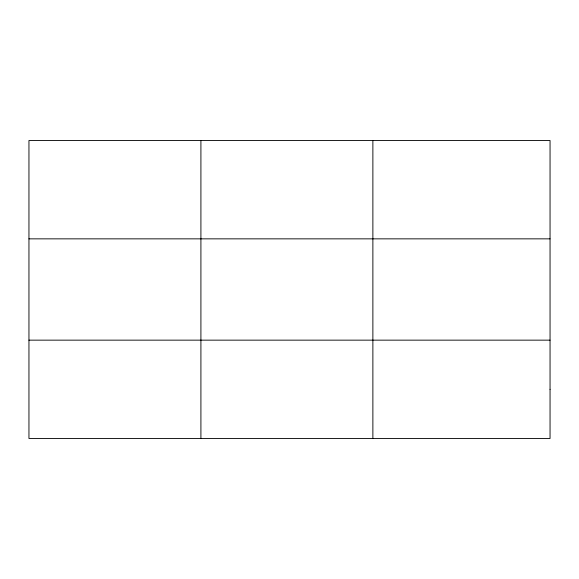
<?xml version="1.0" encoding="UTF-8"?>
<svg xmlns="http://www.w3.org/2000/svg" width="579" height="579" viewBox="0 0 579 579"><rect width="100%" height="100%" fill="white"/><g stroke="black" fill="none" stroke-linecap="round" stroke-linejoin="round"><path stroke-width="0.87" d="M200.913 438.477L200.913 140.523M372.876 438.477L372.876 140.523M28.95 238.852L550.05 238.852M28.95 340.148L550.05 340.148M550.05 389.312L550.05 438.477L28.95 438.477L28.95 140.523L550.05 140.523L550.05 389.312"/></g></svg>
